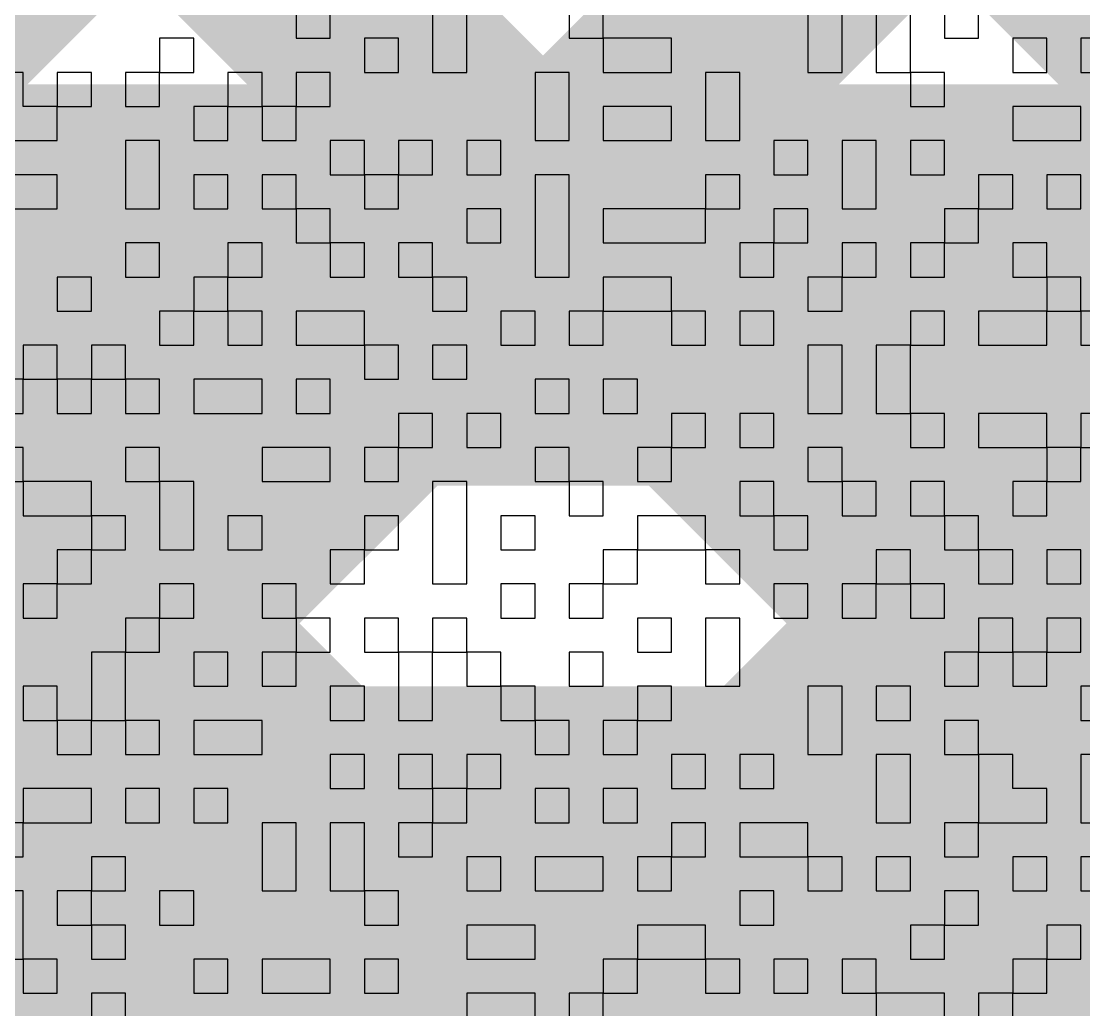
# Model space of a CAD drawing. Header units: millimetres. Extents: x 3.06 to 5.82, y 1.29 to 3.84.
# Drawn here: x 4.36588 to 4.40291, y 1.69773 to 1.7322 of the extents above; entities that cross this region are included whole.
import ezdxf

# ---------------------------------------------------------------- set-up
doc = ezdxf.new("R2010")
doc.units = ezdxf.units.MM
doc.header["$MEASUREMENT"] = 0
for name, color, linetype in [('BottomLayer', 5, 'Continuous'), ('BottomSolder', 6, 'Continuous'), ('TopLayer', 1, 'Continuous'), ('TopOverlay', 2, 'Continuous'), ('TopSolder', 216, 'Continuous')]:
    doc.layers.add(name, color=color, linetype=linetype)

msp = doc.modelspace()

# ---------------------------------------------------------------- linework, layer by layer
at = {"layer": 'BottomLayer'}
for points, const_width in [([(4.135, 2.002689), (4.417688, 1.72)], 0.008), ([(4.135, 1.974404), (4.389404, 1.72)], 0.008), ([(4.378722, 1.72), (4.503, 1.844278)], 0.008), ([(4.350205, 1.719767), (4.466438, 1.836)], 0.008), ([(4.354, 1.72), (4.452, 1.72)], 0.008), ([(4.354, 1.689), (4.452, 1.689)], 0.04)]:
    msp.add_lwpolyline(points, dxfattribs=dict(at, const_width=const_width))
for points, const_width in [([(4.376722, 1.72, 1), (4.380722, 1.72, 1)], 0.004), ([(4.387404, 1.72, 1), (4.391404, 1.72, 1)], 0.004), ([(4.344, 1.689, 1), (4.364, 1.689, 1)], 0.02)]:
    msp.add_lwpolyline(points, format="xyb", close=True, dxfattribs=dict(at, const_width=const_width))
at = {"layer": 'BottomSolder', "const_width": 0.015811}
msp.add_lwpolyline([(4.346095, 1.689, 1), (4.361905, 1.689, 1)], format="xyb", close=True, dxfattribs=at)
at = {"layer": 'TopLayer', "const_width": 0.008}
for points in [[(4.336, 1.726), (4.435, 1.726)], [(4.35512, 1.726), (4.68812, 1.393)], [(4.366683, 1.70796), (4.384722, 1.726)], [(4.376797, 1.689791), (4.413007, 1.726)], [(4.383404, 1.726), (4.716404, 1.393)]]:
    msp.add_lwpolyline(points, dxfattribs=at)
at = {"layer": 'TopLayer', "const_width": 0.004}
for points in [[(4.381404, 1.726, 1), (4.385404, 1.726, 1)], [(4.382722, 1.726, 1), (4.386722, 1.726, 1)], [(4.364683, 1.70796, 1), (4.368683, 1.70796, 1)]]:
    msp.add_lwpolyline(points, format="xyb", close=True, dxfattribs=at)
at = {"layer": 'TopLayer', "const_width": 0.008}
msp.add_lwpolyline([(4.347972, 1.711, -0.494904), (4.376811, 1.689)], format="xyb", dxfattribs=at)
at = {"layer": 'TopOverlay'}
for p, q in [((4.375459, 1.732791), (4.375459, 1.731602)), ((4.376648, 1.731602), (4.376648, 1.732791)), ((4.380216, 1.732791), (4.380216, 1.731602)), ((4.381405, 1.731602), (4.381405, 1.732791)), ((4.384973, 1.732791), (4.384973, 1.731602)), ((4.386162, 1.731602), (4.386162, 1.732791)), ((4.393298, 1.732791), (4.393298, 1.731602)), ((4.394487, 1.731602), (4.394487, 1.732791)), ((4.395676, 1.732791), (4.395676, 1.731602)), ((4.396866, 1.731602), (4.396866, 1.732791)), ((4.398055, 1.732791), (4.398055, 1.731602)), ((4.399244, 1.731602), (4.399244, 1.732791)), ((4.371891, 1.731602), (4.370702, 1.731602)), ((4.370702, 1.731602), (4.370702, 1.730413)), ((4.371891, 1.730413), (4.371891, 1.731602)), ((4.375459, 1.731602), (4.376648, 1.731602)), ((4.379027, 1.731602), (4.377838, 1.731602)), ((4.377838, 1.731602), (4.377838, 1.730413)), ((4.379027, 1.730413), (4.379027, 1.731602)), ((4.380216, 1.731602), (4.380216, 1.730413)), ((4.381405, 1.730413), (4.381405, 1.731602)), ((4.384973, 1.731602), (4.386162, 1.731602)), ((4.386162, 1.731602), (4.386162, 1.730413)), ((4.388541, 1.731602), (4.386162, 1.731602)), ((4.388541, 1.730413), (4.388541, 1.731602)), ((4.393298, 1.731602), (4.393298, 1.730413)), ((4.394487, 1.730413), (4.394487, 1.731602)), ((4.395676, 1.731602), (4.395676, 1.730413)), ((4.396866, 1.730413), (4.396866, 1.731602)), ((4.398055, 1.731602), (4.399244, 1.731602)), ((4.401623, 1.731602), (4.400434, 1.731602)), ((4.400434, 1.731602), (4.400434, 1.730413)), ((4.401623, 1.730413), (4.401623, 1.731602)), ((4.40519, 1.731602), (4.402812, 1.731602)), ((4.402812, 1.731602), (4.402812, 1.730413)), ((4.365945, 1.730413), (4.364756, 1.730413)), ((4.365945, 1.729224), (4.365945, 1.730413)), ((4.368323, 1.730413), (4.367134, 1.730413)), ((4.367134, 1.730413), (4.367134, 1.729224)), ((4.368323, 1.729224), (4.368323, 1.730413)), ((4.370702, 1.730413), (4.369513, 1.730413)), ((4.369513, 1.730413), (4.369513, 1.729224)), ((4.370702, 1.730413), (4.371891, 1.730413)), ((4.370702, 1.729224), (4.370702, 1.730413)), ((4.37427, 1.730413), (4.373081, 1.730413)), ((4.373081, 1.730413), (4.373081, 1.729224)), ((4.37427, 1.729224), (4.37427, 1.730413)), ((4.376648, 1.730413), (4.375459, 1.730413)), ((4.375459, 1.730413), (4.375459, 1.729224)), ((4.376648, 1.729224), (4.376648, 1.730413)), ((4.377838, 1.730413), (4.379027, 1.730413)), ((4.380216, 1.730413), (4.381405, 1.730413)), ((4.384973, 1.730413), (4.383784, 1.730413)), ((4.383784, 1.730413), (4.383784, 1.729224)), ((4.384973, 1.729224), (4.384973, 1.730413)), ((4.386162, 1.730413), (4.388541, 1.730413)), ((4.390919, 1.730413), (4.38973, 1.730413)), ((4.38973, 1.730413), (4.38973, 1.729224)), ((4.390919, 1.729224), (4.390919, 1.730413)), ((4.393298, 1.730413), (4.394487, 1.730413)), ((4.395676, 1.730413), (4.396866, 1.730413)), ((4.396866, 1.730413), (4.396866, 1.729224)), ((4.398055, 1.730413), (4.396866, 1.730413)), ((4.398055, 1.729224), (4.398055, 1.730413)), ((4.400434, 1.730413), (4.401623, 1.730413)), ((4.402812, 1.730413), (4.40519, 1.730413)), ((4.367134, 1.729224), (4.365945, 1.729224)), ((4.367134, 1.729224), (4.368323, 1.729224)), ((4.367134, 1.728034), (4.367134, 1.729224)), ((4.369513, 1.729224), (4.370702, 1.729224)), ((4.373081, 1.729224), (4.371891, 1.729224)), ((4.371891, 1.729224), (4.371891, 1.728034)), ((4.373081, 1.729224), (4.37427, 1.729224)), ((4.373081, 1.728034), (4.373081, 1.729224)), ((4.37427, 1.729224), (4.37427, 1.728034)), ((4.375459, 1.729224), (4.37427, 1.729224)), ((4.375459, 1.729224), (4.376648, 1.729224)), ((4.375459, 1.728034), (4.375459, 1.729224)), ((4.383784, 1.729224), (4.383784, 1.728034)), ((4.384973, 1.728034), (4.384973, 1.729224)), ((4.388541, 1.729224), (4.386162, 1.729224)), ((4.386162, 1.729224), (4.386162, 1.728034)), ((4.388541, 1.728034), (4.388541, 1.729224)), ((4.38973, 1.729224), (4.38973, 1.728034)), ((4.390919, 1.728034), (4.390919, 1.729224)), ((4.396866, 1.729224), (4.398055, 1.729224)), ((4.402812, 1.729224), (4.400434, 1.729224)), ((4.400434, 1.729224), (4.400434, 1.728034)), ((4.402812, 1.728034), (4.402812, 1.729224)), ((4.364756, 1.728034), (4.367134, 1.728034)), ((4.370702, 1.728034), (4.369513, 1.728034)), ((4.369513, 1.728034), (4.369513, 1.726845)), ((4.370702, 1.726845), (4.370702, 1.728034)), ((4.371891, 1.728034), (4.373081, 1.728034)), ((4.37427, 1.728034), (4.375459, 1.728034)), ((4.377838, 1.728034), (4.376648, 1.728034)), ((4.376648, 1.728034), (4.376648, 1.726845)), ((4.377838, 1.726845), (4.377838, 1.728034)), ((4.380216, 1.728034), (4.379027, 1.728034)), ((4.379027, 1.728034), (4.379027, 1.726845)), ((4.380216, 1.726845), (4.380216, 1.728034)), ((4.382595, 1.728034), (4.381405, 1.728034)), ((4.381405, 1.728034), (4.381405, 1.726845)), ((4.382595, 1.726845), (4.382595, 1.728034)), ((4.383784, 1.728034), (4.384973, 1.728034)), ((4.386162, 1.728034), (4.388541, 1.728034)), ((4.38973, 1.728034), (4.390919, 1.728034)), ((4.393298, 1.728034), (4.392109, 1.728034)), ((4.392109, 1.728034), (4.392109, 1.726845)), ((4.393298, 1.726845), (4.393298, 1.728034)), ((4.395676, 1.728034), (4.394487, 1.728034)), ((4.394487, 1.728034), (4.394487, 1.726845)), ((4.395676, 1.726845), (4.395676, 1.728034)), ((4.398055, 1.728034), (4.396866, 1.728034)), ((4.396866, 1.728034), (4.396866, 1.726845)), ((4.398055, 1.726845), (4.398055, 1.728034)), ((4.400434, 1.728034), (4.402812, 1.728034)), ((4.367134, 1.726845), (4.364756, 1.726845)), ((4.367134, 1.725656), (4.367134, 1.726845)), ((4.369513, 1.726845), (4.369513, 1.725656)), ((4.370702, 1.725656), (4.370702, 1.726845)), ((4.373081, 1.726845), (4.371891, 1.726845)), ((4.371891, 1.726845), (4.371891, 1.725656)), ((4.373081, 1.725656), (4.373081, 1.726845)), ((4.375459, 1.726845), (4.37427, 1.726845)), ((4.37427, 1.726845), (4.37427, 1.725656)), ((4.375459, 1.725656), (4.375459, 1.726845)), ((4.376648, 1.726845), (4.377838, 1.726845)), ((4.377838, 1.726845), (4.377838, 1.725656)), ((4.379027, 1.726845), (4.377838, 1.726845)), ((4.379027, 1.726845), (4.380216, 1.726845)), ((4.379027, 1.725656), (4.379027, 1.726845)), ((4.381405, 1.726845), (4.382595, 1.726845)), ((4.384973, 1.726845), (4.383784, 1.726845)), ((4.383784, 1.726845), (4.383784, 1.725656)), ((4.384973, 1.725656), (4.384973, 1.726845)), ((4.390919, 1.726845), (4.38973, 1.726845)), ((4.38973, 1.726845), (4.38973, 1.725656)), ((4.390919, 1.725656), (4.390919, 1.726845)), ((4.392109, 1.726845), (4.393298, 1.726845)), ((4.394487, 1.726845), (4.394487, 1.725656)), ((4.395676, 1.725656), (4.395676, 1.726845)), ((4.396866, 1.726845), (4.398055, 1.726845)), ((4.400434, 1.726845), (4.399244, 1.726845)), ((4.399244, 1.726845), (4.399244, 1.725656)), ((4.400434, 1.725656), (4.400434, 1.726845)), ((4.402812, 1.726845), (4.401623, 1.726845)), ((4.401623, 1.726845), (4.401623, 1.725656)), ((4.402812, 1.725656), (4.402812, 1.726845)), ((4.364756, 1.725656), (4.367134, 1.725656)), ((4.369513, 1.725656), (4.370702, 1.725656)), ((4.371891, 1.725656), (4.373081, 1.725656)), ((4.37427, 1.725656), (4.375459, 1.725656)), ((4.375459, 1.725656), (4.375459, 1.724466)), ((4.376648, 1.725656), (4.375459, 1.725656)), ((4.376648, 1.724466), (4.376648, 1.725656)), ((4.377838, 1.725656), (4.379027, 1.725656)), ((4.382595, 1.725656), (4.381405, 1.725656)), ((4.381405, 1.725656), (4.381405, 1.724466)), ((4.382595, 1.724466), (4.382595, 1.725656)), ((4.383784, 1.725656), (4.383784, 1.724466)), ((4.384973, 1.724466), (4.384973, 1.725656)), ((4.38973, 1.725656), (4.386162, 1.725656)), ((4.386162, 1.725656), (4.386162, 1.724466)), ((4.38973, 1.725656), (4.390919, 1.725656)), ((4.38973, 1.724466), (4.38973, 1.725656)), ((4.393298, 1.725656), (4.392109, 1.725656)), ((4.392109, 1.725656), (4.392109, 1.724466)), ((4.393298, 1.724466), (4.393298, 1.725656)), ((4.394487, 1.725656), (4.395676, 1.725656)), ((4.399244, 1.725656), (4.398055, 1.725656)), ((4.398055, 1.725656), (4.398055, 1.724466)), ((4.399244, 1.725656), (4.400434, 1.725656)), ((4.399244, 1.724466), (4.399244, 1.725656)), ((4.401623, 1.725656), (4.402812, 1.725656)), ((4.370702, 1.724466), (4.369513, 1.724466)), ((4.369513, 1.724466), (4.369513, 1.723277)), ((4.370702, 1.723277), (4.370702, 1.724466)), ((4.37427, 1.724466), (4.373081, 1.724466)), ((4.373081, 1.724466), (4.373081, 1.723277)), ((4.37427, 1.723277), (4.37427, 1.724466)), ((4.375459, 1.724466), (4.376648, 1.724466)), ((4.376648, 1.724466), (4.376648, 1.723277)), ((4.377838, 1.724466), (4.376648, 1.724466)), ((4.377838, 1.723277), (4.377838, 1.724466)), ((4.380216, 1.724466), (4.379027, 1.724466)), ((4.379027, 1.724466), (4.379027, 1.723277)), ((4.380216, 1.723277), (4.380216, 1.724466)), ((4.381405, 1.724466), (4.382595, 1.724466)), ((4.383784, 1.724466), (4.383784, 1.723277)), ((4.384973, 1.723277), (4.384973, 1.724466)), ((4.386162, 1.724466), (4.38973, 1.724466)), ((4.392109, 1.724466), (4.390919, 1.724466)), ((4.390919, 1.724466), (4.390919, 1.723277)), ((4.392109, 1.724466), (4.393298, 1.724466)), ((4.392109, 1.723277), (4.392109, 1.724466)), ((4.395676, 1.724466), (4.394487, 1.724466)), ((4.394487, 1.724466), (4.394487, 1.723277)), ((4.395676, 1.723277), (4.395676, 1.724466)), ((4.398055, 1.724466), (4.396866, 1.724466)), ((4.396866, 1.724466), (4.396866, 1.723277)), ((4.398055, 1.724466), (4.399244, 1.724466)), ((4.398055, 1.723277), (4.398055, 1.724466)), ((4.401623, 1.724466), (4.400434, 1.724466)), ((4.400434, 1.724466), (4.400434, 1.723277)), ((4.401623, 1.723277), (4.401623, 1.724466)), ((4.368323, 1.723277), (4.367134, 1.723277)), ((4.367134, 1.723277), (4.367134, 1.722088)), ((4.368323, 1.722088), (4.368323, 1.723277)), ((4.369513, 1.723277), (4.370702, 1.723277)), ((4.373081, 1.723277), (4.371891, 1.723277)), ((4.371891, 1.723277), (4.371891, 1.722088)), ((4.373081, 1.723277), (4.37427, 1.723277)), ((4.373081, 1.722088), (4.373081, 1.723277)), ((4.376648, 1.723277), (4.377838, 1.723277)), ((4.379027, 1.723277), (4.380216, 1.723277)), ((4.380216, 1.723277), (4.380216, 1.722088)), ((4.381405, 1.723277), (4.380216, 1.723277)), ((4.381405, 1.722088), (4.381405, 1.723277)), ((4.383784, 1.723277), (4.384973, 1.723277)), ((4.388541, 1.723277), (4.386162, 1.723277)), ((4.386162, 1.723277), (4.386162, 1.722088)), ((4.388541, 1.722088), (4.388541, 1.723277)), ((4.390919, 1.723277), (4.392109, 1.723277)), ((4.394487, 1.723277), (4.393298, 1.723277)), ((4.393298, 1.723277), (4.393298, 1.722088)), ((4.394487, 1.723277), (4.395676, 1.723277)), ((4.394487, 1.722088), (4.394487, 1.723277)), ((4.396866, 1.723277), (4.398055, 1.723277)), ((4.400434, 1.723277), (4.401623, 1.723277)), ((4.401623, 1.723277), (4.401623, 1.722088)), ((4.402812, 1.723277), (4.401623, 1.723277)), ((4.402812, 1.722088), (4.402812, 1.723277)), ((4.367134, 1.722088), (4.368323, 1.722088)), ((4.371891, 1.722088), (4.370702, 1.722088)), ((4.370702, 1.722088), (4.370702, 1.720899)), ((4.371891, 1.722088), (4.373081, 1.722088)), ((4.371891, 1.720899), (4.371891, 1.722088)), ((4.373081, 1.722088), (4.373081, 1.720899)), ((4.37427, 1.722088), (4.373081, 1.722088)), ((4.37427, 1.720899), (4.37427, 1.722088)), ((4.377838, 1.722088), (4.375459, 1.722088)), ((4.375459, 1.722088), (4.375459, 1.720899)), ((4.377838, 1.720899), (4.377838, 1.722088)), ((4.380216, 1.722088), (4.381405, 1.722088)), ((4.383784, 1.722088), (4.382595, 1.722088)), ((4.382595, 1.722088), (4.382595, 1.720899)), ((4.383784, 1.720899), (4.383784, 1.722088)), ((4.386162, 1.722088), (4.384973, 1.722088)), ((4.384973, 1.722088), (4.384973, 1.720899)), ((4.386162, 1.722088), (4.388541, 1.722088)), ((4.386162, 1.720899), (4.386162, 1.722088)), ((4.388541, 1.722088), (4.388541, 1.720899)), ((4.38973, 1.722088), (4.388541, 1.722088)), ((4.38973, 1.720899), (4.38973, 1.722088)), ((4.392109, 1.722088), (4.390919, 1.722088)), ((4.390919, 1.722088), (4.390919, 1.720899)), ((4.392109, 1.720899), (4.392109, 1.722088)), ((4.393298, 1.722088), (4.394487, 1.722088)), ((4.398055, 1.722088), (4.396866, 1.722088)), ((4.396866, 1.722088), (4.396866, 1.720899)), ((4.398055, 1.720899), (4.398055, 1.722088)), ((4.401623, 1.722088), (4.399244, 1.722088)), ((4.399244, 1.722088), (4.399244, 1.720899)), ((4.401623, 1.722088), (4.402812, 1.722088)), ((4.401623, 1.720899), (4.401623, 1.722088)), ((4.402812, 1.722088), (4.402812, 1.720899)), ((4.404001, 1.722088), (4.402812, 1.722088)), ((4.367134, 1.720899), (4.365945, 1.720899)), ((4.365945, 1.720899), (4.365945, 1.71971)), ((4.367134, 1.71971), (4.367134, 1.720899)), ((4.369513, 1.720899), (4.368323, 1.720899)), ((4.368323, 1.720899), (4.368323, 1.71971)), ((4.369513, 1.71971), (4.369513, 1.720899)), ((4.370702, 1.720899), (4.371891, 1.720899)), ((4.373081, 1.720899), (4.37427, 1.720899)), ((4.375459, 1.720899), (4.377838, 1.720899)), ((4.377838, 1.720899), (4.377838, 1.71971)), ((4.379027, 1.720899), (4.377838, 1.720899)), ((4.379027, 1.71971), (4.379027, 1.720899)), ((4.381405, 1.720899), (4.380216, 1.720899)), ((4.380216, 1.720899), (4.380216, 1.71971)), ((4.381405, 1.71971), (4.381405, 1.720899)), ((4.382595, 1.720899), (4.383784, 1.720899)), ((4.384973, 1.720899), (4.386162, 1.720899)), ((4.388541, 1.720899), (4.38973, 1.720899)), ((4.390919, 1.720899), (4.392109, 1.720899)), ((4.394487, 1.720899), (4.393298, 1.720899)), ((4.393298, 1.720899), (4.393298, 1.71971)), ((4.394487, 1.71971), (4.394487, 1.720899)), ((4.396866, 1.720899), (4.395676, 1.720899)), ((4.395676, 1.720899), (4.395676, 1.71971)), ((4.396866, 1.720899), (4.398055, 1.720899)), ((4.396866, 1.71971), (4.396866, 1.720899)), ((4.399244, 1.720899), (4.401623, 1.720899)), ((4.402812, 1.720899), (4.404001, 1.720899)), ((4.365945, 1.71971), (4.364756, 1.71971)), ((4.365945, 1.71971), (4.367134, 1.71971)), ((4.365945, 1.71852), (4.365945, 1.71971)), ((4.367134, 1.71971), (4.367134, 1.71852)), ((4.368323, 1.71971), (4.367134, 1.71971)), ((4.368323, 1.71971), (4.369513, 1.71971)), ((4.368323, 1.71852), (4.368323, 1.71971)), ((4.369513, 1.71971), (4.369513, 1.71852)), ((4.370702, 1.71971), (4.369513, 1.71971)), ((4.370702, 1.71852), (4.370702, 1.71971)), ((4.37427, 1.71971), (4.371891, 1.71971)), ((4.371891, 1.71971), (4.371891, 1.71852)), ((4.37427, 1.71852), (4.37427, 1.71971)), ((4.376648, 1.71971), (4.375459, 1.71971)), ((4.375459, 1.71971), (4.375459, 1.71852)), ((4.376648, 1.71852), (4.376648, 1.71971)), ((4.377838, 1.71971), (4.379027, 1.71971)), ((4.380216, 1.71971), (4.381405, 1.71971)), ((4.384973, 1.71971), (4.383784, 1.71971)), ((4.383784, 1.71971), (4.383784, 1.71852)), ((4.384973, 1.71852), (4.384973, 1.71971)), ((4.387352, 1.71971), (4.386162, 1.71971)), ((4.386162, 1.71971), (4.386162, 1.71852)), ((4.387352, 1.71852), (4.387352, 1.71971)), ((4.393298, 1.71971), (4.393298, 1.71852)), ((4.394487, 1.71852), (4.394487, 1.71971)), ((4.395676, 1.71971), (4.395676, 1.71852)), ((4.396866, 1.71852), (4.396866, 1.71971)), ((4.364756, 1.71852), (4.365945, 1.71852)), ((4.367134, 1.71852), (4.368323, 1.71852)), ((4.369513, 1.71852), (4.370702, 1.71852)), ((4.371891, 1.71852), (4.37427, 1.71852)), ((4.375459, 1.71852), (4.376648, 1.71852)), ((4.380216, 1.71852), (4.379027, 1.71852)), ((4.379027, 1.71852), (4.379027, 1.717331)), ((4.380216, 1.717331), (4.380216, 1.71852)), ((4.382595, 1.71852), (4.381405, 1.71852)), ((4.381405, 1.71852), (4.381405, 1.717331)), ((4.382595, 1.717331), (4.382595, 1.71852)), ((4.383784, 1.71852), (4.384973, 1.71852)), ((4.386162, 1.71852), (4.387352, 1.71852)), ((4.38973, 1.71852), (4.388541, 1.71852)), ((4.388541, 1.71852), (4.388541, 1.717331)), ((4.38973, 1.717331), (4.38973, 1.71852)), ((4.392109, 1.71852), (4.390919, 1.71852)), ((4.390919, 1.71852), (4.390919, 1.717331)), ((4.392109, 1.717331), (4.392109, 1.71852)), ((4.393298, 1.71852), (4.394487, 1.71852)), ((4.395676, 1.71852), (4.396866, 1.71852)), ((4.396866, 1.71852), (4.396866, 1.717331)), ((4.398055, 1.71852), (4.396866, 1.71852)), ((4.398055, 1.717331), (4.398055, 1.71852)), ((4.401623, 1.71852), (4.399244, 1.71852)), ((4.399244, 1.71852), (4.399244, 1.717331)), ((4.401623, 1.717331), (4.401623, 1.71852)), ((4.404001, 1.71852), (4.402812, 1.71852)), ((4.402812, 1.71852), (4.402812, 1.717331)), ((4.365945, 1.717331), (4.364756, 1.717331)), ((4.365945, 1.716142), (4.365945, 1.717331)), ((4.370702, 1.717331), (4.369513, 1.717331)), ((4.369513, 1.717331), (4.369513, 1.716142)), ((4.370702, 1.716142), (4.370702, 1.717331)), ((4.376648, 1.717331), (4.37427, 1.717331)), ((4.37427, 1.717331), (4.37427, 1.716142)), ((4.376648, 1.716142), (4.376648, 1.717331)), ((4.379027, 1.717331), (4.377838, 1.717331)), ((4.377838, 1.717331), (4.377838, 1.716142)), ((4.379027, 1.717331), (4.380216, 1.717331)), ((4.379027, 1.716142), (4.379027, 1.717331)), ((4.381405, 1.717331), (4.382595, 1.717331)), ((4.384973, 1.717331), (4.383784, 1.717331)), ((4.383784, 1.717331), (4.383784, 1.716142)), ((4.384973, 1.716142), (4.384973, 1.717331)), ((4.388541, 1.717331), (4.387352, 1.717331)), ((4.387352, 1.717331), (4.387352, 1.716142)), ((4.388541, 1.717331), (4.38973, 1.717331)), ((4.388541, 1.716142), (4.388541, 1.717331)), ((4.390919, 1.717331), (4.392109, 1.717331)), ((4.394487, 1.717331), (4.393298, 1.717331)), ((4.393298, 1.717331), (4.393298, 1.716142)), ((4.394487, 1.716142), (4.394487, 1.717331)), ((4.396866, 1.717331), (4.398055, 1.717331)), ((4.399244, 1.717331), (4.401623, 1.717331)), ((4.401623, 1.717331), (4.401623, 1.716142)), ((4.402812, 1.717331), (4.401623, 1.717331)), ((4.402812, 1.717331), (4.404001, 1.717331)), ((4.402812, 1.716142), (4.402812, 1.717331)), ((4.364756, 1.716142), (4.365945, 1.716142)), ((4.365945, 1.716142), (4.365945, 1.714952)), ((4.368323, 1.716142), (4.365945, 1.716142)), ((4.368323, 1.714952), (4.368323, 1.716142)), ((4.369513, 1.716142), (4.370702, 1.716142)), ((4.370702, 1.716142), (4.370702, 1.714952)), ((4.371891, 1.716142), (4.370702, 1.716142)), ((4.371891, 1.714952), (4.371891, 1.716142)), ((4.37427, 1.716142), (4.376648, 1.716142)), ((4.377838, 1.716142), (4.379027, 1.716142)), ((4.381405, 1.716142), (4.380216, 1.716142)), ((4.380216, 1.716142), (4.380216, 1.714952)), ((4.381405, 1.714952), (4.381405, 1.716142)), ((4.383784, 1.716142), (4.384973, 1.716142)), ((4.384973, 1.716142), (4.384973, 1.714952)), ((4.386162, 1.716142), (4.384973, 1.716142)), ((4.386162, 1.714952), (4.386162, 1.716142)), ((4.387352, 1.716142), (4.388541, 1.716142)), ((4.392109, 1.716142), (4.390919, 1.716142)), ((4.390919, 1.716142), (4.390919, 1.714952)), ((4.392109, 1.714952), (4.392109, 1.716142)), ((4.393298, 1.716142), (4.394487, 1.716142)), ((4.394487, 1.716142), (4.394487, 1.714952)), ((4.395676, 1.716142), (4.394487, 1.716142)), ((4.395676, 1.714952), (4.395676, 1.716142)), ((4.398055, 1.716142), (4.396866, 1.716142)), ((4.396866, 1.716142), (4.396866, 1.714952)), ((4.398055, 1.714952), (4.398055, 1.716142)), ((4.401623, 1.716142), (4.400434, 1.716142)), ((4.400434, 1.716142), (4.400434, 1.714952)), ((4.401623, 1.716142), (4.402812, 1.716142)), ((4.401623, 1.714952), (4.401623, 1.716142)), ((4.365945, 1.714952), (4.368323, 1.714952)), ((4.368323, 1.714952), (4.368323, 1.713763)), ((4.369513, 1.714952), (4.368323, 1.714952)), ((4.369513, 1.713763), (4.369513, 1.714952)), ((4.370702, 1.714952), (4.370702, 1.713763)), ((4.371891, 1.713763), (4.371891, 1.714952)), ((4.37427, 1.714952), (4.373081, 1.714952)), ((4.373081, 1.714952), (4.373081, 1.713763)), ((4.37427, 1.713763), (4.37427, 1.714952)), ((4.379027, 1.714952), (4.377838, 1.714952)), ((4.377838, 1.714952), (4.377838, 1.713763)), ((4.379027, 1.713763), (4.379027, 1.714952)), ((4.380216, 1.714952), (4.380216, 1.713763)), ((4.381405, 1.713763), (4.381405, 1.714952)), ((4.383784, 1.714952), (4.382595, 1.714952)), ((4.382595, 1.714952), (4.382595, 1.713763)), ((4.383784, 1.713763), (4.383784, 1.714952)), ((4.384973, 1.714952), (4.386162, 1.714952)), ((4.38973, 1.714952), (4.387352, 1.714952)), ((4.387352, 1.714952), (4.387352, 1.713763)), ((4.38973, 1.713763), (4.38973, 1.714952)), ((4.390919, 1.714952), (4.392109, 1.714952)), ((4.392109, 1.714952), (4.392109, 1.713763)), ((4.393298, 1.714952), (4.392109, 1.714952)), ((4.393298, 1.713763), (4.393298, 1.714952)), ((4.394487, 1.714952), (4.395676, 1.714952)), ((4.396866, 1.714952), (4.398055, 1.714952)), ((4.398055, 1.714952), (4.398055, 1.713763)), ((4.399244, 1.714952), (4.398055, 1.714952)), ((4.399244, 1.713763), (4.399244, 1.714952)), ((4.400434, 1.714952), (4.401623, 1.714952)), ((4.368323, 1.713763), (4.367134, 1.713763)), ((4.367134, 1.713763), (4.367134, 1.712574)), ((4.368323, 1.713763), (4.369513, 1.713763)), ((4.368323, 1.712574), (4.368323, 1.713763)), ((4.370702, 1.713763), (4.371891, 1.713763)), ((4.373081, 1.713763), (4.37427, 1.713763)), ((4.377838, 1.713763), (4.376648, 1.713763)), ((4.376648, 1.713763), (4.376648, 1.712574)), ((4.377838, 1.713763), (4.379027, 1.713763)), ((4.377838, 1.712574), (4.377838, 1.713763)), ((4.380216, 1.713763), (4.380216, 1.712574)), ((4.381405, 1.712574), (4.381405, 1.713763)), ((4.382595, 1.713763), (4.383784, 1.713763)), ((4.387352, 1.713763), (4.386162, 1.713763)), ((4.386162, 1.713763), (4.386162, 1.712574)), ((4.387352, 1.713763), (4.38973, 1.713763)), ((4.387352, 1.712574), (4.387352, 1.713763)), ((4.38973, 1.713763), (4.38973, 1.712574)), ((4.390919, 1.713763), (4.38973, 1.713763)), ((4.390919, 1.712574), (4.390919, 1.713763)), ((4.392109, 1.713763), (4.393298, 1.713763)), ((4.396866, 1.713763), (4.395676, 1.713763)), ((4.395676, 1.713763), (4.395676, 1.712574)), ((4.396866, 1.712574), (4.396866, 1.713763)), ((4.398055, 1.713763), (4.399244, 1.713763)), ((4.399244, 1.713763), (4.399244, 1.712574)), ((4.400434, 1.713763), (4.399244, 1.713763)), ((4.400434, 1.712574), (4.400434, 1.713763)), ((4.402812, 1.713763), (4.401623, 1.713763)), ((4.401623, 1.713763), (4.401623, 1.712574)), ((4.402812, 1.712574), (4.402812, 1.713763)), ((4.367134, 1.712574), (4.365945, 1.712574)), ((4.365945, 1.712574), (4.365945, 1.711385)), ((4.367134, 1.712574), (4.368323, 1.712574)), ((4.367134, 1.711385), (4.367134, 1.712574)), ((4.371891, 1.712574), (4.370702, 1.712574)), ((4.370702, 1.712574), (4.370702, 1.711385)), ((4.371891, 1.711385), (4.371891, 1.712574)), ((4.375459, 1.712574), (4.37427, 1.712574)), ((4.37427, 1.712574), (4.37427, 1.711385)), ((4.375459, 1.711385), (4.375459, 1.712574)), ((4.376648, 1.712574), (4.377838, 1.712574)), ((4.380216, 1.712574), (4.381405, 1.712574)), ((4.383784, 1.712574), (4.382595, 1.712574)), ((4.382595, 1.712574), (4.382595, 1.711385)), ((4.383784, 1.711385), (4.383784, 1.712574)), ((4.386162, 1.712574), (4.384973, 1.712574)), ((4.384973, 1.712574), (4.384973, 1.711385)), ((4.386162, 1.712574), (4.387352, 1.712574)), ((4.386162, 1.711385), (4.386162, 1.712574)), ((4.38973, 1.712574), (4.390919, 1.712574)), ((4.393298, 1.712574), (4.392109, 1.712574)), ((4.392109, 1.712574), (4.392109, 1.711385)), ((4.393298, 1.711385), (4.393298, 1.712574)), ((4.395676, 1.712574), (4.394487, 1.712574)), ((4.394487, 1.712574), (4.394487, 1.711385)), ((4.395676, 1.712574), (4.396866, 1.712574)), ((4.395676, 1.711385), (4.395676, 1.712574)), ((4.396866, 1.712574), (4.396866, 1.711385)), ((4.398055, 1.712574), (4.396866, 1.712574)), ((4.398055, 1.711385), (4.398055, 1.712574)), ((4.399244, 1.712574), (4.400434, 1.712574)), ((4.401623, 1.712574), (4.402812, 1.712574)), ((4.365945, 1.711385), (4.367134, 1.711385)), ((4.370702, 1.711385), (4.369513, 1.711385)), ((4.369513, 1.711385), (4.369513, 1.710195)), ((4.370702, 1.711385), (4.371891, 1.711385)), ((4.370702, 1.710195), (4.370702, 1.711385)), ((4.37427, 1.711385), (4.375459, 1.711385)), ((4.375459, 1.711385), (4.375459, 1.710195)), ((4.376648, 1.711385), (4.375459, 1.711385)), ((4.376648, 1.710195), (4.376648, 1.711385)), ((4.379027, 1.711385), (4.377838, 1.711385)), ((4.377838, 1.711385), (4.377838, 1.710195)), ((4.379027, 1.710195), (4.379027, 1.711385)), ((4.381405, 1.711385), (4.380216, 1.711385)), ((4.380216, 1.711385), (4.380216, 1.710195)), ((4.381405, 1.710195), (4.381405, 1.711385)), ((4.382595, 1.711385), (4.383784, 1.711385)), ((4.384973, 1.711385), (4.386162, 1.711385)), ((4.388541, 1.711385), (4.387352, 1.711385)), ((4.387352, 1.711385), (4.387352, 1.710195)), ((4.388541, 1.710195), (4.388541, 1.711385)), ((4.390919, 1.711385), (4.38973, 1.711385)), ((4.38973, 1.711385), (4.38973, 1.710195)), ((4.390919, 1.710195), (4.390919, 1.711385)), ((4.392109, 1.711385), (4.393298, 1.711385)), ((4.394487, 1.711385), (4.395676, 1.711385)), ((4.396866, 1.711385), (4.398055, 1.711385)), ((4.400434, 1.711385), (4.399244, 1.711385)), ((4.399244, 1.711385), (4.399244, 1.710195)), ((4.400434, 1.710195), (4.400434, 1.711385)), ((4.402812, 1.711385), (4.401623, 1.711385)), ((4.401623, 1.711385), (4.401623, 1.710195)), ((4.402812, 1.710195), (4.402812, 1.711385)), ((4.369513, 1.710195), (4.368323, 1.710195)), ((4.368323, 1.710195), (4.368323, 1.709006)), ((4.369513, 1.710195), (4.370702, 1.710195)), ((4.369513, 1.709006), (4.369513, 1.710195)), ((4.373081, 1.710195), (4.371891, 1.710195)), ((4.371891, 1.710195), (4.371891, 1.709006)), ((4.373081, 1.709006), (4.373081, 1.710195)), ((4.375459, 1.710195), (4.37427, 1.710195)), ((4.37427, 1.710195), (4.37427, 1.709006)), ((4.375459, 1.710195), (4.376648, 1.710195)), ((4.375459, 1.709006), (4.375459, 1.710195)), ((4.377838, 1.710195), (4.379027, 1.710195)), ((4.379027, 1.710195), (4.379027, 1.709006)), ((4.380216, 1.710195), (4.379027, 1.710195)), ((4.380216, 1.709006), (4.380216, 1.710195)), ((4.380216, 1.710195), (4.381405, 1.710195)), ((4.381405, 1.710195), (4.381405, 1.709006)), ((4.382595, 1.710195), (4.381405, 1.710195)), ((4.382595, 1.709006), (4.382595, 1.710195)), ((4.386162, 1.710195), (4.384973, 1.710195)), ((4.384973, 1.710195), (4.384973, 1.709006)), ((4.386162, 1.709006), (4.386162, 1.710195)), ((4.387352, 1.710195), (4.388541, 1.710195)), ((4.38973, 1.710195), (4.38973, 1.709006)), ((4.390919, 1.709006), (4.390919, 1.710195)), ((4.399244, 1.710195), (4.398055, 1.710195)), ((4.398055, 1.710195), (4.398055, 1.709006)), ((4.399244, 1.710195), (4.400434, 1.710195)), ((4.399244, 1.709006), (4.399244, 1.710195)), ((4.400434, 1.710195), (4.400434, 1.709006)), ((4.401623, 1.710195), (4.400434, 1.710195)), ((4.401623, 1.710195), (4.402812, 1.710195)), ((4.401623, 1.709006), (4.401623, 1.710195)), ((4.367134, 1.709006), (4.365945, 1.709006)), ((4.365945, 1.709006), (4.365945, 1.707817)), ((4.367134, 1.707817), (4.367134, 1.709006)), ((4.368323, 1.709006), (4.368323, 1.707817)), ((4.369513, 1.707817), (4.369513, 1.709006)), ((4.371891, 1.709006), (4.373081, 1.709006)), ((4.37427, 1.709006), (4.375459, 1.709006)), ((4.377838, 1.709006), (4.376648, 1.709006)), ((4.376648, 1.709006), (4.376648, 1.707817)), ((4.377838, 1.707817), (4.377838, 1.709006)), ((4.379027, 1.709006), (4.379027, 1.707817)), ((4.380216, 1.707817), (4.380216, 1.709006)), ((4.381405, 1.709006), (4.382595, 1.709006)), ((4.382595, 1.709006), (4.382595, 1.707817)), ((4.383784, 1.709006), (4.382595, 1.709006)), ((4.383784, 1.707817), (4.383784, 1.709006)), ((4.384973, 1.709006), (4.386162, 1.709006)), ((4.388541, 1.709006), (4.387352, 1.709006)), ((4.387352, 1.709006), (4.387352, 1.707817)), ((4.388541, 1.707817), (4.388541, 1.709006)), ((4.38973, 1.709006), (4.390919, 1.709006)), ((4.394487, 1.709006), (4.393298, 1.709006)), ((4.393298, 1.709006), (4.393298, 1.707817)), ((4.394487, 1.707817), (4.394487, 1.709006)), ((4.396866, 1.709006), (4.395676, 1.709006)), ((4.395676, 1.709006), (4.395676, 1.707817)), ((4.396866, 1.707817), (4.396866, 1.709006)), ((4.398055, 1.709006), (4.399244, 1.709006)), ((4.400434, 1.709006), (4.401623, 1.709006)), ((4.404001, 1.709006), (4.402812, 1.709006)), ((4.402812, 1.709006), (4.402812, 1.707817)), ((4.365945, 1.707817), (4.367134, 1.707817)), ((4.367134, 1.707817), (4.367134, 1.706628)), ((4.368323, 1.707817), (4.367134, 1.707817)), ((4.368323, 1.707817), (4.369513, 1.707817)), ((4.368323, 1.706628), (4.368323, 1.707817)), ((4.369513, 1.707817), (4.369513, 1.706628)), ((4.370702, 1.707817), (4.369513, 1.707817)), ((4.370702, 1.706628), (4.370702, 1.707817)), ((4.37427, 1.707817), (4.371891, 1.707817)), ((4.371891, 1.707817), (4.371891, 1.706628)), ((4.37427, 1.706628), (4.37427, 1.707817)), ((4.376648, 1.707817), (4.377838, 1.707817)), ((4.379027, 1.707817), (4.380216, 1.707817)), ((4.382595, 1.707817), (4.383784, 1.707817)), ((4.383784, 1.707817), (4.383784, 1.706628)), ((4.384973, 1.707817), (4.383784, 1.707817)), ((4.384973, 1.706628), (4.384973, 1.707817)), ((4.387352, 1.707817), (4.386162, 1.707817)), ((4.386162, 1.707817), (4.386162, 1.706628)), ((4.387352, 1.707817), (4.388541, 1.707817)), ((4.387352, 1.706628), (4.387352, 1.707817)), ((4.393298, 1.707817), (4.393298, 1.706628)), ((4.394487, 1.706628), (4.394487, 1.707817)), ((4.395676, 1.707817), (4.396866, 1.707817)), ((4.399244, 1.707817), (4.398055, 1.707817)), ((4.398055, 1.707817), (4.398055, 1.706628)), ((4.399244, 1.706628), (4.399244, 1.707817)), ((4.402812, 1.707817), (4.404001, 1.707817)), ((4.367134, 1.706628), (4.368323, 1.706628)), ((4.369513, 1.706628), (4.370702, 1.706628)), ((4.371891, 1.706628), (4.37427, 1.706628)), ((4.377838, 1.706628), (4.376648, 1.706628)), ((4.376648, 1.706628), (4.376648, 1.705438)), ((4.377838, 1.705438), (4.377838, 1.706628)), ((4.380216, 1.706628), (4.379027, 1.706628)), ((4.379027, 1.706628), (4.379027, 1.705438)), ((4.380216, 1.705438), (4.380216, 1.706628)), ((4.382595, 1.706628), (4.381405, 1.706628)), ((4.381405, 1.706628), (4.381405, 1.705438)), ((4.382595, 1.705438), (4.382595, 1.706628)), ((4.383784, 1.706628), (4.384973, 1.706628)), ((4.386162, 1.706628), (4.387352, 1.706628)), ((4.38973, 1.706628), (4.388541, 1.706628)), ((4.388541, 1.706628), (4.388541, 1.705438)), ((4.38973, 1.705438), (4.38973, 1.706628)), ((4.392109, 1.706628), (4.390919, 1.706628)), ((4.390919, 1.706628), (4.390919, 1.705438)), ((4.392109, 1.705438), (4.392109, 1.706628)), ((4.393298, 1.706628), (4.394487, 1.706628)), ((4.396866, 1.706628), (4.395676, 1.706628)), ((4.395676, 1.706628), (4.395676, 1.705438)), ((4.396866, 1.705438), (4.396866, 1.706628)), ((4.398055, 1.706628), (4.399244, 1.706628)), ((4.399244, 1.706628), (4.399244, 1.705438)), ((4.400434, 1.706628), (4.399244, 1.706628)), ((4.400434, 1.705438), (4.400434, 1.706628)), ((4.404001, 1.706628), (4.402812, 1.706628)), ((4.402812, 1.706628), (4.402812, 1.705438)), ((4.368323, 1.705438), (4.365945, 1.705438)), ((4.365945, 1.705438), (4.365945, 1.704249)), ((4.368323, 1.704249), (4.368323, 1.705438)), ((4.370702, 1.705438), (4.369513, 1.705438)), ((4.369513, 1.705438), (4.369513, 1.704249)), ((4.370702, 1.704249), (4.370702, 1.705438)), ((4.373081, 1.705438), (4.371891, 1.705438)), ((4.371891, 1.705438), (4.371891, 1.704249)), ((4.373081, 1.704249), (4.373081, 1.705438)), ((4.376648, 1.705438), (4.377838, 1.705438)), ((4.379027, 1.705438), (4.380216, 1.705438)), ((4.380216, 1.705438), (4.380216, 1.704249)), ((4.381405, 1.705438), (4.380216, 1.705438)), ((4.381405, 1.705438), (4.382595, 1.705438)), ((4.381405, 1.704249), (4.381405, 1.705438)), ((4.384973, 1.705438), (4.383784, 1.705438)), ((4.383784, 1.705438), (4.383784, 1.704249)), ((4.384973, 1.704249), (4.384973, 1.705438)), ((4.387352, 1.705438), (4.386162, 1.705438)), ((4.386162, 1.705438), (4.386162, 1.704249)), ((4.387352, 1.704249), (4.387352, 1.705438)), ((4.388541, 1.705438), (4.38973, 1.705438)), ((4.390919, 1.705438), (4.392109, 1.705438)), ((4.395676, 1.705438), (4.395676, 1.704249)), ((4.396866, 1.704249), (4.396866, 1.705438)), ((4.399244, 1.705438), (4.399244, 1.704249)), ((4.401623, 1.705438), (4.400434, 1.705438)), ((4.401623, 1.704249), (4.401623, 1.705438)), ((4.402812, 1.705438), (4.402812, 1.704249)), ((4.365945, 1.704249), (4.364756, 1.704249)), ((4.365945, 1.704249), (4.368323, 1.704249)), ((4.365945, 1.70306), (4.365945, 1.704249)), ((4.369513, 1.704249), (4.370702, 1.704249)), ((4.371891, 1.704249), (4.373081, 1.704249)), ((4.375459, 1.704249), (4.37427, 1.704249)), ((4.37427, 1.704249), (4.37427, 1.70306)), ((4.375459, 1.70306), (4.375459, 1.704249)), ((4.377838, 1.704249), (4.376648, 1.704249)), ((4.376648, 1.704249), (4.376648, 1.70306)), ((4.377838, 1.70306), (4.377838, 1.704249)), ((4.380216, 1.704249), (4.379027, 1.704249)), ((4.379027, 1.704249), (4.379027, 1.70306)), ((4.380216, 1.704249), (4.381405, 1.704249)), ((4.380216, 1.70306), (4.380216, 1.704249)), ((4.383784, 1.704249), (4.384973, 1.704249)), ((4.386162, 1.704249), (4.387352, 1.704249)), ((4.38973, 1.704249), (4.388541, 1.704249)), ((4.388541, 1.704249), (4.388541, 1.70306)), ((4.38973, 1.70306), (4.38973, 1.704249)), ((4.393298, 1.704249), (4.390919, 1.704249)), ((4.390919, 1.704249), (4.390919, 1.70306)), ((4.393298, 1.70306), (4.393298, 1.704249)), ((4.395676, 1.704249), (4.396866, 1.704249)), ((4.399244, 1.704249), (4.398055, 1.704249)), ((4.398055, 1.704249), (4.398055, 1.70306)), ((4.399244, 1.704249), (4.401623, 1.704249)), ((4.399244, 1.70306), (4.399244, 1.704249)), ((4.402812, 1.704249), (4.404001, 1.704249)), ((4.364756, 1.70306), (4.365945, 1.70306)), ((4.369513, 1.70306), (4.368323, 1.70306)), ((4.368323, 1.70306), (4.368323, 1.701871)), ((4.369513, 1.701871), (4.369513, 1.70306)), ((4.37427, 1.70306), (4.37427, 1.701871)), ((4.375459, 1.701871), (4.375459, 1.70306)), ((4.376648, 1.70306), (4.376648, 1.701871)), ((4.377838, 1.701871), (4.377838, 1.70306)), ((4.379027, 1.70306), (4.380216, 1.70306)), ((4.382595, 1.70306), (4.381405, 1.70306)), ((4.381405, 1.70306), (4.381405, 1.701871)), ((4.382595, 1.701871), (4.382595, 1.70306)), ((4.386162, 1.70306), (4.383784, 1.70306)), ((4.383784, 1.70306), (4.383784, 1.701871)), ((4.386162, 1.701871), (4.386162, 1.70306)), ((4.388541, 1.70306), (4.387352, 1.70306)), ((4.387352, 1.70306), (4.387352, 1.701871)), ((4.388541, 1.70306), (4.38973, 1.70306)), ((4.388541, 1.701871), (4.388541, 1.70306)), ((4.390919, 1.70306), (4.393298, 1.70306)), ((4.393298, 1.70306), (4.393298, 1.701871)), ((4.394487, 1.70306), (4.393298, 1.70306)), ((4.394487, 1.701871), (4.394487, 1.70306)), ((4.396866, 1.70306), (4.395676, 1.70306)), ((4.395676, 1.70306), (4.395676, 1.701871)), ((4.396866, 1.701871), (4.396866, 1.70306)), ((4.398055, 1.70306), (4.399244, 1.70306)), ((4.401623, 1.70306), (4.400434, 1.70306)), ((4.400434, 1.70306), (4.400434, 1.701871)), ((4.401623, 1.701871), (4.401623, 1.70306)), ((4.404001, 1.70306), (4.402812, 1.70306)), ((4.402812, 1.70306), (4.402812, 1.701871)), ((4.365945, 1.701871), (4.364756, 1.701871)), ((4.365945, 1.700681), (4.365945, 1.701871)), ((4.368323, 1.701871), (4.367134, 1.701871)), ((4.367134, 1.701871), (4.367134, 1.700681)), ((4.368323, 1.701871), (4.369513, 1.701871)), ((4.368323, 1.700681), (4.368323, 1.701871)), ((4.371891, 1.701871), (4.370702, 1.701871)), ((4.370702, 1.701871), (4.370702, 1.700681)), ((4.371891, 1.700681), (4.371891, 1.701871)), ((4.37427, 1.701871), (4.375459, 1.701871)), ((4.376648, 1.701871), (4.377838, 1.701871)), ((4.377838, 1.701871), (4.377838, 1.700681)), ((4.379027, 1.701871), (4.377838, 1.701871)), ((4.379027, 1.700681), (4.379027, 1.701871)), ((4.381405, 1.701871), (4.382595, 1.701871)), ((4.383784, 1.701871), (4.386162, 1.701871)), ((4.387352, 1.701871), (4.388541, 1.701871)), ((4.392109, 1.701871), (4.390919, 1.701871)), ((4.390919, 1.701871), (4.390919, 1.700681)), ((4.392109, 1.700681), (4.392109, 1.701871)), ((4.393298, 1.701871), (4.394487, 1.701871)), ((4.395676, 1.701871), (4.396866, 1.701871)), ((4.399244, 1.701871), (4.398055, 1.701871)), ((4.398055, 1.701871), (4.398055, 1.700681)), ((4.399244, 1.700681), (4.399244, 1.701871)), ((4.400434, 1.701871), (4.401623, 1.701871)), ((4.402812, 1.701871), (4.404001, 1.701871)), ((4.365945, 1.699492), (4.365945, 1.700681)), ((4.367134, 1.700681), (4.368323, 1.700681)), ((4.368323, 1.700681), (4.368323, 1.699492)), ((4.369513, 1.700681), (4.368323, 1.700681)), ((4.369513, 1.699492), (4.369513, 1.700681)), ((4.370702, 1.700681), (4.371891, 1.700681)), ((4.377838, 1.700681), (4.379027, 1.700681)), ((4.383784, 1.700681), (4.381405, 1.700681)), ((4.381405, 1.700681), (4.381405, 1.699492)), ((4.383784, 1.699492), (4.383784, 1.700681)), ((4.38973, 1.700681), (4.387352, 1.700681)), ((4.387352, 1.700681), (4.387352, 1.699492)), ((4.38973, 1.699492), (4.38973, 1.700681)), ((4.390919, 1.700681), (4.392109, 1.700681)), ((4.398055, 1.700681), (4.396866, 1.700681)), ((4.396866, 1.700681), (4.396866, 1.699492)), ((4.398055, 1.700681), (4.399244, 1.700681)), ((4.398055, 1.699492), (4.398055, 1.700681)), ((4.402812, 1.700681), (4.401623, 1.700681)), ((4.401623, 1.700681), (4.401623, 1.699492)), ((4.402812, 1.699492), (4.402812, 1.700681)), ((4.364756, 1.699492), (4.365945, 1.699492)), ((4.365945, 1.699492), (4.365945, 1.698303)), ((4.367134, 1.699492), (4.365945, 1.699492)), ((4.367134, 1.698303), (4.367134, 1.699492)), ((4.368323, 1.699492), (4.369513, 1.699492)), ((4.373081, 1.699492), (4.371891, 1.699492)), ((4.371891, 1.699492), (4.371891, 1.698303)), ((4.373081, 1.698303), (4.373081, 1.699492)), ((4.376648, 1.699492), (4.37427, 1.699492)), ((4.37427, 1.699492), (4.37427, 1.698303)), ((4.376648, 1.698303), (4.376648, 1.699492)), ((4.379027, 1.699492), (4.377838, 1.699492)), ((4.377838, 1.699492), (4.377838, 1.698303)), ((4.379027, 1.698303), (4.379027, 1.699492)), ((4.381405, 1.699492), (4.383784, 1.699492)), ((4.387352, 1.699492), (4.386162, 1.699492)), ((4.386162, 1.699492), (4.386162, 1.698303)), ((4.387352, 1.699492), (4.38973, 1.699492)), ((4.387352, 1.698303), (4.387352, 1.699492)), ((4.38973, 1.699492), (4.38973, 1.698303)), ((4.390919, 1.699492), (4.38973, 1.699492)), ((4.390919, 1.698303), (4.390919, 1.699492)), ((4.393298, 1.699492), (4.392109, 1.699492)), ((4.392109, 1.699492), (4.392109, 1.698303)), ((4.393298, 1.698303), (4.393298, 1.699492)), ((4.395676, 1.699492), (4.394487, 1.699492)), ((4.394487, 1.699492), (4.394487, 1.698303)), ((4.395676, 1.698303), (4.395676, 1.699492)), ((4.396866, 1.699492), (4.398055, 1.699492)), ((4.401623, 1.699492), (4.400434, 1.699492)), ((4.400434, 1.699492), (4.400434, 1.698303)), ((4.401623, 1.699492), (4.402812, 1.699492)), ((4.401623, 1.698303), (4.401623, 1.699492)), ((4.365945, 1.698303), (4.367134, 1.698303)), ((4.369513, 1.698303), (4.368323, 1.698303)), ((4.368323, 1.698303), (4.368323, 1.697114)), ((4.369513, 1.697114), (4.369513, 1.698303)), ((4.371891, 1.698303), (4.373081, 1.698303)), ((4.37427, 1.698303), (4.376648, 1.698303)), ((4.377838, 1.698303), (4.379027, 1.698303)), ((4.383784, 1.698303), (4.381405, 1.698303)), ((4.381405, 1.698303), (4.381405, 1.697114)), ((4.383784, 1.697114), (4.383784, 1.698303)), ((4.386162, 1.698303), (4.384973, 1.698303)), ((4.384973, 1.698303), (4.384973, 1.697114)), ((4.386162, 1.698303), (4.387352, 1.698303)), ((4.386162, 1.697114), (4.386162, 1.698303)), ((4.38973, 1.698303), (4.390919, 1.698303)), ((4.392109, 1.698303), (4.393298, 1.698303)), ((4.394487, 1.698303), (4.395676, 1.698303)), ((4.395676, 1.698303), (4.395676, 1.697114)), ((4.398055, 1.698303), (4.395676, 1.698303)), ((4.398055, 1.697114), (4.398055, 1.698303)), ((4.400434, 1.698303), (4.399244, 1.698303)), ((4.399244, 1.698303), (4.399244, 1.697114)), ((4.400434, 1.698303), (4.401623, 1.698303)), ((4.400434, 1.697114), (4.400434, 1.698303))]:
    msp.add_line(p, q, dxfattribs=at)
at = {"layer": 'TopSolder', "const_width": 0.015811}
msp.add_lwpolyline([(4.346095, 1.689, 1), (4.361905, 1.689, 1)], format="xyb", close=True, dxfattribs=at)

doc.saveas('drawing.dxf')
